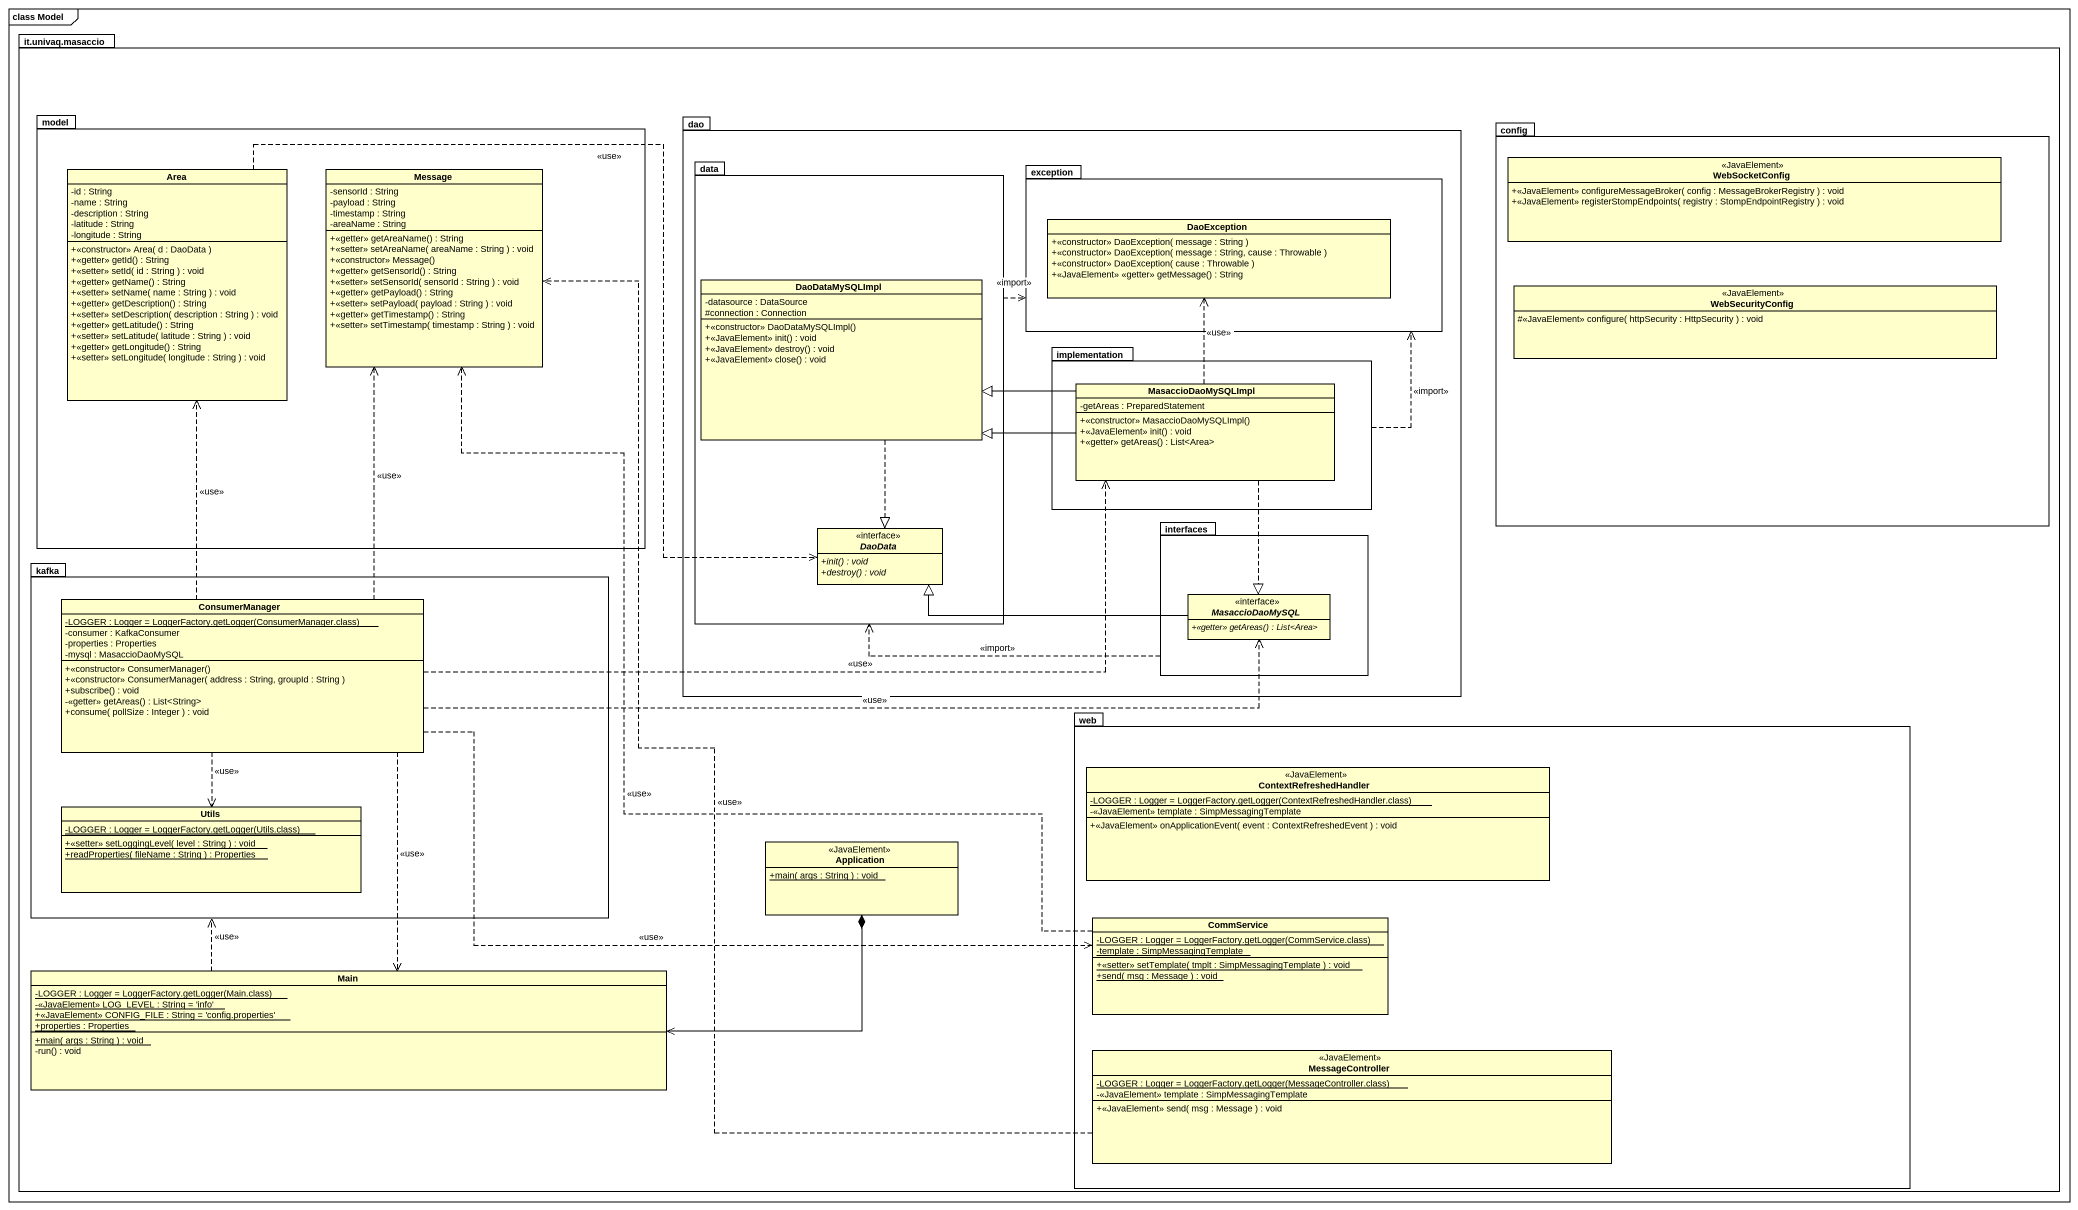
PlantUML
@startuml
mainframe class Model
hide circle
hide empty members
skinparam classAttributeIconSize 0
package "it.univaq.masaccio" as it_univaq_masaccio {
  package model {
    class Area {
      -id : String
      -name : String
      -description : String
      -latitude : String
      -longitude : String
      +<<constructor>> Area( d : DaoData )
      +<<getter>> getId() : String
      +<<setter>> setId( id : String ) : void
      +<<getter>> getName() : String
      +<<setter>> setName( name : String ) : void
      +<<getter>> getDescription() : String
      +<<setter>> setDescription( description : String ) : void
      +<<getter>> getLatitude() : String
      +<<setter>> setLatitude( latitude : String ) : void
      +<<getter>> getLongitude() : String
      +<<setter>> setLongitude( longitude : String ) : void
    }
    class Message {
      -sensorId : String
      -payload : String
      -timestamp : String
      -areaName : String
      +<<getter>> getAreaName() : String
      +<<setter>> setAreaName( areaName : String ) : void
      +<<constructor>> Message()
      +<<getter>> getSensorId() : String
      +<<setter>> setSensorId( sensorId : String ) : void
      +<<getter>> getPayload() : String
      +<<setter>> setPayload( payload : String ) : void
      +<<getter>> getTimestamp() : String
      +<<setter>> setTimestamp( timestamp : String ) : void
    }
  }
  package dao {
    package data {
      class DaoDataMySQLImpl {
        -datasource : DataSource
        #connection : Connection
        +<<constructor>> DaoDataMySQLImpl()
        +<<JavaElement>> init() : void
        +<<JavaElement>> destroy() : void
        +<<JavaElement>> close() : void
      }
      interface DaoData {
        {abstract} +init() : void
        {abstract} +destroy() : void
      }
    }
    package "exception" as exception_ {
      class DaoException {
        +<<constructor>> DaoException( message : String )
        +<<constructor>> DaoException( message : String, cause : Throwable )
        +<<constructor>> DaoException( cause : Throwable )
        +<<JavaElement>> <<getter>> getMessage() : String
      }
    }
    package implementation {
      class MasaccioDaoMySQLImpl {
        -getAreas : PreparedStatement
        +<<constructor>> MasaccioDaoMySQLImpl()
        +<<JavaElement>> init() : void
        +<<getter>> getAreas() : List<Area>
      }
    }
    package interfaces {
      interface MasaccioDaoMySQL {
        {abstract} +<<getter>> getAreas() : List<Area>
      }
    }
  }
  package config {
    class WebSocketConfig <<JavaElement>> {
      +<<JavaElement>> configureMessageBroker( config : MessageBrokerRegistry ) : void
      +<<JavaElement>> registerStompEndpoints( registry : StompEndpointRegistry ) : void
    }
    class WebSecurityConfig <<JavaElement>> {
      #<<JavaElement>> configure( httpSecurity : HttpSecurity ) : void
    }
  }
  package kafka {
    class ConsumerManager {
      {static} {field} -LOGGER : Logger = LoggerFactory.getLogger(ConsumerManager.class)
      -consumer : KafkaConsumer
      -properties : Properties
      -mysql : MasaccioDaoMySQL
      +<<constructor>> ConsumerManager()
      +<<constructor>> ConsumerManager( address : String, groupId : String )
      +subscribe() : void
      -<<getter>> getAreas() : List<String>
      +consume( pollSize : Integer ) : void
    }
    class Utils {
      {static} {field} -LOGGER : Logger = LoggerFactory.getLogger(Utils.class)
      {static} +<<setter>> setLoggingLevel( level : String ) : void
      {static} +readProperties( fileName : String ) : Properties
    }
  }
  package web {
    class ContextRefreshedHandler <<JavaElement>> {
      {static} {field} -LOGGER : Logger = LoggerFactory.getLogger(ContextRefreshedHandler.class)
      -<<JavaElement>> template : SimpMessagingTemplate
      +<<JavaElement>> onApplicationEvent( event : ContextRefreshedEvent ) : void
    }
    class CommService {
      {static} {field} -LOGGER : Logger = LoggerFactory.getLogger(CommService.class)
      {static} -template : SimpMessagingTemplate
      {static} +<<setter>> setTemplate( tmplt : SimpMessagingTemplate ) : void
      {static} +send( msg : Message ) : void
    }
    class MessageController <<JavaElement>> {
      {static} {field} -LOGGER : Logger = LoggerFactory.getLogger(MessageController.class)
      -<<JavaElement>> template : SimpMessagingTemplate
      +<<JavaElement>> send( msg : Message ) : void
    }
  }
  class Application <<JavaElement>> {
    {static} +main( args : String ) : void
  }
  class Main {
    {static} {field} -LOGGER : Logger = LoggerFactory.getLogger(Main.class)
    {static} -<<JavaElement>> LOG_LEVEL : String = 'info'
    {static} +<<JavaElement>> CONFIG_FILE : String = 'config.properties'
    {static} +properties : Properties
    {static} +main( args : String ) : void
    -run() : void
  }
}
data .right.> exception_ : <<import>>
Area .right.> DaoData : <<use>>
DaoDataMySQLImpl ..|> DaoData
implementation .up.> exception_ : <<import>>
MasaccioDaoMySQLImpl .up.> DaoException : <<use>>
MasaccioDaoMySQLImpl -left-|> DaoDataMySQLImpl
MasaccioDaoMySQLImpl -left-|> DaoDataMySQLImpl
MasaccioDaoMySQLImpl ..|> MasaccioDaoMySQL
interfaces .left.> data : <<import>>
ConsumerManager .up.> Area : <<use>>
ConsumerManager .up.> Message : <<use>>
ConsumerManager .right.> MasaccioDaoMySQLImpl : <<use>>
ConsumerManager .right.> MasaccioDaoMySQL : <<use>>
ConsumerManager ..> Utils : <<use>>
ConsumerManager .right.> CommService : <<use>>
ConsumerManager ..> Main : <<use>>
MasaccioDaoMySQL -left-|> DaoData
Application *-left-> Main
CommService .up.> Message : <<use>>
Main .up.> kafka : <<use>>
MessageController .up.> Message : <<use>>
@enduml
